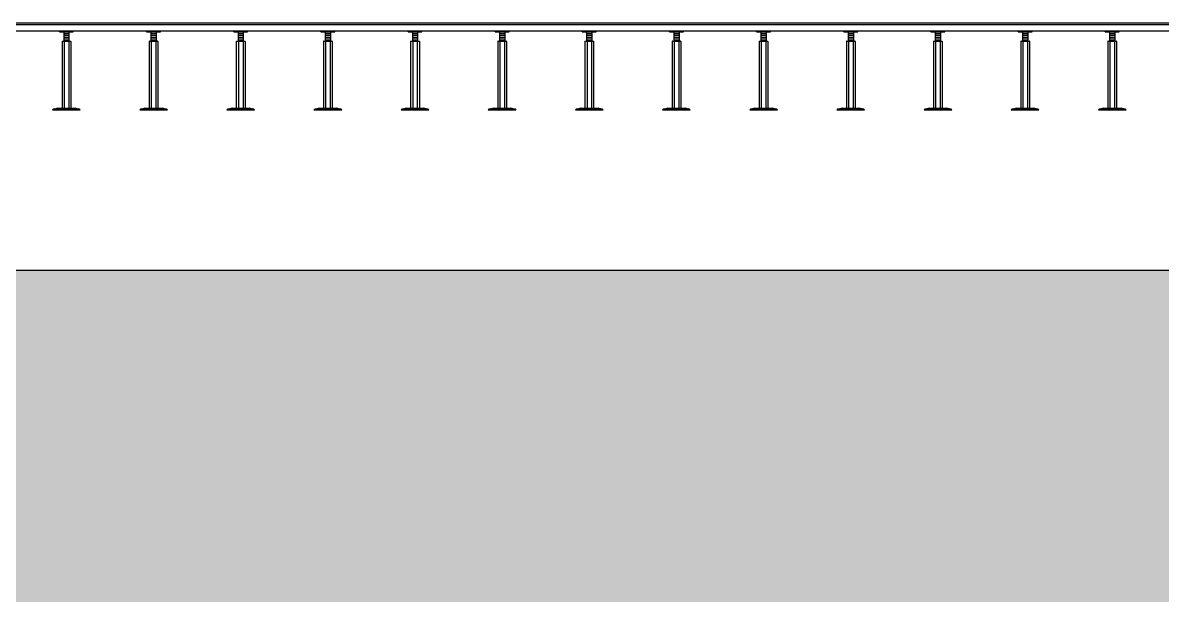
# Model space of a CAD drawing. Header units: millimetres. Extents: x 19868 to 801382, y -4805 to 85279.
# Drawn here: x 127941 to 131210, y 33288 to 34929 of the extents above; entities that cross this region are included whole.
import ezdxf

# ---------------------------------------------------------------- set-up
doc = ezdxf.new("R2010")
doc.units = ezdxf.units.MM
doc.header["$LTSCALE"] = 250
for name, color, linetype in [('A-ELE-4', 4, 'Continuous'), ('A-ELE-8', 8, 'Continuous'), ('A-버림CONC', 4, 'Continuous'), ('GES', 7, 'Continuous'), ('악세스 350', 7, 'Continuous'), ('지반', 254, 'Continuous')]:
    doc.layers.add(name, color=color, linetype=linetype)

# ---------------------------------------------------------------- blocks, each defined once
blk = doc.blocks.new('*U159')
at = {"layer": 'A-ELE-4'}
blk.add_line((-11, 0), (12389, 0), dxfattribs=at)
at = {"layer": 'A-ELE-8'}
for p, q in [((-11, -5), (12389, -5)), ((-11, -23), (12389, -23))]:
    blk.add_line(p, q, dxfattribs=at)
blk = doc.blocks.new('*U160')
at = {"layer": 'GES', "color": 8}
for p, q in [((5828, 224.5, 0), (5828, 227, 0)), ((5828, 227, 0), (5867.9, 227, 0)), ((5828, 224.5, 0), (5867.9, 224.5, 0)), ((5835.5, 196.4, 0), (5835.5, 5.6, 0)), ((5836.4, 197.2, 0), (5840.5, 197.2, 0)), ((5840.4, 224.5, 0), (5840.4, 214.7, 0)), ((5840.4, 221.1, 0), (5840.4, 197.2, 0)), ((5840.4, 219.1, 0), (5855.5, 219.1, 0)), ((5840.4, 219.1, 0), (5855.5, 219.1, 0)), ((5840.4, 214.1, 0), (5855.5, 214.1, 0)), ((5840.4, 214.1, 0), (5855.5, 214.1, 0)), ((5840.4, 209.1, 0), (5855.5, 209.1, 0)), ((5840.4, 209.1, 0), (5855.5, 209.1, 0)), ((5840.4, 204.1, 0), (5855.5, 204.1, 0)), ((5840.4, 204.1, 0), (5855.5, 204.1, 0)), ((5840.4, 199.1, 0), (5855.5, 199.1, 0)), ((5840.4, 199.1, 0), (5855.5, 199.1, 0)), ((5840.5, 197.2, 0), (5855.5, 197.2, 0)), ((5841.4, 196.4, 0), (5841.4, 5.6, 0)), ((5842.2, 197.2, 0), (5853.9, 197.2, 0)), ((5854.7, 196.4, 0), (5854.7, 5.6, 0)), ((5855.5, 224.5, 0), (5855.5, 214.7, 0)), ((5855.5, 221.1, 0), (5855.5, 197.2, 0)), ((5855.5, 197.2, 0), (5859.7, 197.2, 0)), ((5860.5, 196.4, 0), (5860.5, 5.6, 0)), ((5867.9, 224.5, 0), (5867.9, 227, 0)), ((6078, 224.5, 0), (6078, 227, 0)), ((6078, 227, 0), (6117.9, 227, 0)), ((6078, 224.5, 0), (6117.9, 224.5, 0)), ((6085.5, 196.4, 0), (6085.5, 5.6, 0)), ((6086.4, 197.2, 0), (6090.5, 197.2, 0)), ((6090.4, 224.5, 0), (6090.4, 214.7, 0)), ((6090.4, 221.1, 0), (6090.4, 197.2, 0)), ((6090.4, 219.1, 0), (6105.5, 219.1, 0)), ((6090.4, 219.1, 0), (6105.5, 219.1, 0)), ((6090.4, 214.1, 0), (6105.5, 214.1, 0)), ((6090.4, 214.1, 0), (6105.5, 214.1, 0)), ((6090.4, 209.1, 0), (6105.5, 209.1, 0)), ((6090.4, 209.1, 0), (6105.5, 209.1, 0)), ((6090.4, 204.1, 0), (6105.5, 204.1, 0)), ((6090.4, 204.1, 0), (6105.5, 204.1, 0)), ((6090.4, 199.1, 0), (6105.5, 199.1, 0)), ((6090.4, 199.1, 0), (6105.5, 199.1, 0)), ((6090.5, 197.2, 0), (6105.5, 197.2, 0)), ((6091.4, 196.4, 0), (6091.4, 5.6, 0)), ((6092.2, 197.2, 0), (6103.9, 197.2, 0)), ((6104.7, 196.4, 0), (6104.7, 5.6, 0)), ((6105.5, 224.5, 0), (6105.5, 214.7, 0)), ((6105.5, 221.1, 0), (6105.5, 197.2, 0)), ((6105.5, 197.2, 0), (6109.7, 197.2, 0)), ((6110.5, 196.4, 0), (6110.5, 5.6, 0)), ((6117.9, 224.5, 0), (6117.9, 227, 0)), ((6328, 224.5, 0), (6328, 227, 0)), ((6328, 227, 0), (6367.9, 227, 0)), ((6328, 224.5, 0), (6367.9, 224.5, 0)), ((6335.5, 196.4, 0), (6335.5, 5.6, 0)), ((6336.4, 197.2, 0), (6340.5, 197.2, 0)), ((6340.4, 224.5, 0), (6340.4, 214.7, 0)), ((6340.4, 221.1, 0), (6340.4, 197.2, 0)), ((6340.4, 219.1, 0), (6355.5, 219.1, 0)), ((6340.4, 219.1, 0), (6355.5, 219.1, 0)), ((6340.4, 214.1, 0), (6355.5, 214.1, 0)), ((6340.4, 214.1, 0), (6355.5, 214.1, 0)), ((6340.4, 209.1, 0), (6355.5, 209.1, 0)), ((6340.4, 209.1, 0), (6355.5, 209.1, 0)), ((6340.4, 204.1, 0), (6355.5, 204.1, 0)), ((6340.4, 204.1, 0), (6355.5, 204.1, 0)), ((6340.4, 199.1, 0), (6355.5, 199.1, 0)), ((6340.4, 199.1, 0), (6355.5, 199.1, 0)), ((6340.5, 197.2, 0), (6355.5, 197.2, 0)), ((6341.4, 196.4, 0), (6341.4, 5.6, 0)), ((6342.2, 197.2, 0), (6353.9, 197.2, 0)), ((6354.7, 196.4, 0), (6354.7, 5.6, 0)), ((6355.5, 224.5, 0), (6355.5, 214.7, 0)), ((6355.5, 221.1, 0), (6355.5, 197.2, 0)), ((6355.5, 197.2, 0), (6359.7, 197.2, 0)), ((6360.5, 196.4, 0), (6360.5, 5.6, 0)), ((6367.9, 224.5, 0), (6367.9, 227, 0)), ((6578, 224.5, 0), (6578, 227, 0)), ((6578, 227, 0), (6617.9, 227, 0)), ((6578, 224.5, 0), (6617.9, 224.5, 0)), ((6585.5, 196.4, 0), (6585.5, 5.6, 0)), ((6586.4, 197.2, 0), (6590.5, 197.2, 0)), ((6590.4, 224.5, 0), (6590.4, 214.7, 0)), ((6590.4, 221.1, 0), (6590.4, 197.2, 0)), ((6590.4, 219.1, 0), (6605.5, 219.1, 0)), ((6590.4, 219.1, 0), (6605.5, 219.1, 0)), ((6590.4, 214.1, 0), (6605.5, 214.1, 0)), ((6590.4, 214.1, 0), (6605.5, 214.1, 0)), ((6590.4, 209.1, 0), (6605.5, 209.1, 0)), ((6590.4, 209.1, 0), (6605.5, 209.1, 0)), ((6590.4, 204.1, 0), (6605.5, 204.1, 0)), ((6590.4, 204.1, 0), (6605.5, 204.1, 0)), ((6590.4, 199.1, 0), (6605.5, 199.1, 0)), ((6590.4, 199.1, 0), (6605.5, 199.1, 0)), ((6590.5, 197.2, 0), (6605.5, 197.2, 0)), ((6591.4, 196.4, 0), (6591.4, 5.6, 0)), ((6592.2, 197.2, 0), (6603.9, 197.2, 0)), ((6604.7, 196.4, 0), (6604.7, 5.6, 0)), ((6605.5, 224.5, 0), (6605.5, 214.7, 0)), ((6605.5, 221.1, 0), (6605.5, 197.2, 0)), ((6605.5, 197.2, 0), (6609.7, 197.2, 0)), ((6610.5, 196.4, 0), (6610.5, 5.6, 0)), ((6617.9, 224.5, 0), (6617.9, 227, 0)), ((6828, 224.5, 0), (6828, 227, 0)), ((6828, 227, 0), (6867.9, 227, 0)), ((6828, 224.5, 0), (6867.9, 224.5, 0)), ((6835.5, 196.4, 0), (6835.5, 5.6, 0)), ((6836.4, 197.2, 0), (6840.5, 197.2, 0)), ((6840.4, 224.5, 0), (6840.4, 214.7, 0)), ((6840.4, 221.1, 0), (6840.4, 197.2, 0)), ((6840.4, 219.1, 0), (6855.5, 219.1, 0)), ((6840.4, 219.1, 0), (6855.5, 219.1, 0)), ((6840.4, 214.1, 0), (6855.5, 214.1, 0)), ((6840.4, 214.1, 0), (6855.5, 214.1, 0)), ((6840.4, 209.1, 0), (6855.5, 209.1, 0)), ((6840.4, 209.1, 0), (6855.5, 209.1, 0)), ((6840.4, 204.1, 0), (6855.5, 204.1, 0)), ((6840.4, 204.1, 0), (6855.5, 204.1, 0)), ((6840.4, 199.1, 0), (6855.5, 199.1, 0)), ((6840.4, 199.1, 0), (6855.5, 199.1, 0)), ((6840.5, 197.2, 0), (6855.5, 197.2, 0)), ((6841.4, 196.4, 0), (6841.4, 5.6, 0)), ((6842.2, 197.2, 0), (6853.9, 197.2, 0)), ((6854.7, 196.4, 0), (6854.7, 5.6, 0)), ((6855.5, 224.5, 0), (6855.5, 214.7, 0)), ((6855.5, 221.1, 0), (6855.5, 197.2, 0)), ((6855.5, 197.2, 0), (6859.7, 197.2, 0)), ((6860.5, 196.4, 0), (6860.5, 5.6, 0)), ((6867.9, 224.5, 0), (6867.9, 227, 0)), ((7078, 224.5, 0), (7078, 227, 0)), ((7078, 227, 0), (7117.9, 227, 0)), ((7078, 224.5, 0), (7117.9, 224.5, 0)), ((7085.5, 196.4, 0), (7085.5, 5.6, 0)), ((7086.4, 197.2, 0), (7090.5, 197.2, 0)), ((7090.4, 224.5, 0), (7090.4, 214.7, 0)), ((7090.4, 221.1, 0), (7090.4, 197.2, 0)), ((7090.4, 219.1, 0), (7105.5, 219.1, 0)), ((7090.4, 219.1, 0), (7105.5, 219.1, 0)), ((7090.4, 214.1, 0), (7105.5, 214.1, 0)), ((7090.4, 214.1, 0), (7105.5, 214.1, 0)), ((7090.4, 209.1, 0), (7105.5, 209.1, 0)), ((7090.4, 209.1, 0), (7105.5, 209.1, 0)), ((7090.4, 204.1, 0), (7105.5, 204.1, 0)), ((7090.4, 204.1, 0), (7105.5, 204.1, 0)), ((7090.4, 199.1, 0), (7105.5, 199.1, 0)), ((7090.4, 199.1, 0), (7105.5, 199.1, 0)), ((7090.5, 197.2, 0), (7105.5, 197.2, 0)), ((7091.4, 196.4, 0), (7091.4, 5.6, 0)), ((7092.2, 197.2, 0), (7103.9, 197.2, 0)), ((7104.7, 196.4, 0), (7104.7, 5.6, 0)), ((7105.5, 224.5, 0), (7105.5, 214.7, 0)), ((7105.5, 221.1, 0), (7105.5, 197.2, 0)), ((7105.5, 197.2, 0), (7109.7, 197.2, 0)), ((7110.5, 196.4, 0), (7110.5, 5.6, 0)), ((7117.9, 224.5, 0), (7117.9, 227, 0)), ((7328, 224.5, 0), (7328, 227, 0)), ((7328, 227, 0), (7367.9, 227, 0)), ((7328, 224.5, 0), (7367.9, 224.5, 0)), ((7335.5, 196.4, 0), (7335.5, 5.6, 0)), ((7336.4, 197.2, 0), (7340.5, 197.2, 0)), ((7340.4, 224.5, 0), (7340.4, 214.7, 0)), ((7340.4, 221.1, 0), (7340.4, 197.2, 0)), ((7340.4, 219.1, 0), (7355.5, 219.1, 0)), ((7340.4, 219.1, 0), (7355.5, 219.1, 0)), ((7340.4, 214.1, 0), (7355.5, 214.1, 0)), ((7340.4, 214.1, 0), (7355.5, 214.1, 0)), ((7340.4, 209.1, 0), (7355.5, 209.1, 0)), ((7340.4, 209.1, 0), (7355.5, 209.1, 0)), ((7340.4, 204.1, 0), (7355.5, 204.1, 0)), ((7340.4, 204.1, 0), (7355.5, 204.1, 0)), ((7340.4, 199.1, 0), (7355.5, 199.1, 0)), ((7340.4, 199.1, 0), (7355.5, 199.1, 0)), ((7340.5, 197.2, 0), (7355.5, 197.2, 0)), ((7341.4, 196.4, 0), (7341.4, 5.6, 0)), ((7342.2, 197.2, 0), (7353.9, 197.2, 0)), ((7354.7, 196.4, 0), (7354.7, 5.6, 0)), ((7355.5, 224.5, 0), (7355.5, 214.7, 0)), ((7355.5, 221.1, 0), (7355.5, 197.2, 0)), ((7355.5, 197.2, 0), (7359.7, 197.2, 0)), ((7360.5, 196.4, 0), (7360.5, 5.6, 0)), ((7367.9, 224.5, 0), (7367.9, 227, 0)), ((7578, 224.5, 0), (7578, 227, 0)), ((7578, 227, 0), (7617.9, 227, 0)), ((7578, 224.5, 0), (7617.9, 224.5, 0)), ((7585.5, 196.4, 0), (7585.5, 5.6, 0)), ((7586.4, 197.2, 0), (7590.5, 197.2, 0)), ((7590.4, 224.5, 0), (7590.4, 214.7, 0)), ((7590.4, 221.1, 0), (7590.4, 197.2, 0)), ((7590.4, 219.1, 0), (7605.5, 219.1, 0)), ((7590.4, 219.1, 0), (7605.5, 219.1, 0)), ((7590.4, 214.1, 0), (7605.5, 214.1, 0)), ((7590.4, 214.1, 0), (7605.5, 214.1, 0)), ((7590.4, 209.1, 0), (7605.5, 209.1, 0)), ((7590.4, 209.1, 0), (7605.5, 209.1, 0)), ((7590.4, 204.1, 0), (7605.5, 204.1, 0)), ((7590.4, 204.1, 0), (7605.5, 204.1, 0)), ((7590.4, 199.1, 0), (7605.5, 199.1, 0)), ((7590.4, 199.1, 0), (7605.5, 199.1, 0)), ((7590.5, 197.2, 0), (7605.5, 197.2, 0)), ((7591.4, 196.4, 0), (7591.4, 5.6, 0)), ((7592.2, 197.2, 0), (7603.9, 197.2, 0)), ((7604.7, 196.4, 0), (7604.7, 5.6, 0)), ((7605.5, 224.5, 0), (7605.5, 214.7, 0)), ((7605.5, 221.1, 0), (7605.5, 197.2, 0)), ((7605.5, 197.2, 0), (7609.7, 197.2, 0)), ((7610.5, 196.4, 0), (7610.5, 5.6, 0)), ((7617.9, 224.5, 0), (7617.9, 227, 0)), ((7828, 224.5, 0), (7828, 227, 0)), ((7828, 227, 0), (7867.9, 227, 0)), ((7828, 224.5, 0), (7867.9, 224.5, 0)), ((7835.5, 196.4, 0), (7835.5, 5.6, 0)), ((7836.4, 197.2, 0), (7840.5, 197.2, 0)), ((7840.4, 224.5, 0), (7840.4, 214.7, 0)), ((7840.4, 221.1, 0), (7840.4, 197.2, 0)), ((7840.4, 219.1, 0), (7855.5, 219.1, 0)), ((7840.4, 219.1, 0), (7855.5, 219.1, 0)), ((7840.4, 214.1, 0), (7855.5, 214.1, 0)), ((7840.4, 214.1, 0), (7855.5, 214.1, 0)), ((7840.4, 209.1, 0), (7855.5, 209.1, 0)), ((7840.4, 209.1, 0), (7855.5, 209.1, 0)), ((7840.4, 204.1, 0), (7855.5, 204.1, 0)), ((7840.4, 204.1, 0), (7855.5, 204.1, 0)), ((7840.4, 199.1, 0), (7855.5, 199.1, 0)), ((7840.4, 199.1, 0), (7855.5, 199.1, 0)), ((7840.5, 197.2, 0), (7855.5, 197.2, 0)), ((7841.4, 196.4, 0), (7841.4, 5.6, 0)), ((7842.2, 197.2, 0), (7853.9, 197.2, 0)), ((7854.7, 196.4, 0), (7854.7, 5.6, 0)), ((7855.5, 224.5, 0), (7855.5, 214.7, 0)), ((7855.5, 221.1, 0), (7855.5, 197.2, 0)), ((7855.5, 197.2, 0), (7859.7, 197.2, 0)), ((7860.5, 196.4, 0), (7860.5, 5.6, 0)), ((7867.9, 224.5, 0), (7867.9, 227, 0)), ((8078, 224.5, 0), (8078, 227, 0)), ((8078, 227, 0), (8117.9, 227, 0)), ((8078, 224.5, 0), (8117.9, 224.5, 0)), ((8085.5, 196.4, 0), (8085.5, 5.6, 0)), ((8086.4, 197.2, 0), (8090.5, 197.2, 0)), ((8090.4, 224.5, 0), (8090.4, 214.7, 0)), ((8090.4, 221.1, 0), (8090.4, 197.2, 0)), ((8090.4, 219.1, 0), (8105.5, 219.1, 0)), ((8090.4, 219.1, 0), (8105.5, 219.1, 0)), ((8090.4, 214.1, 0), (8105.5, 214.1, 0)), ((8090.4, 214.1, 0), (8105.5, 214.1, 0)), ((8090.4, 209.1, 0), (8105.5, 209.1, 0)), ((8090.4, 209.1, 0), (8105.5, 209.1, 0)), ((8090.4, 204.1, 0), (8105.5, 204.1, 0)), ((8090.4, 204.1, 0), (8105.5, 204.1, 0)), ((8090.4, 199.1, 0), (8105.5, 199.1, 0)), ((8090.4, 199.1, 0), (8105.5, 199.1, 0)), ((8090.5, 197.2, 0), (8105.5, 197.2, 0)), ((8091.4, 196.4, 0), (8091.4, 5.6, 0)), ((8092.2, 197.2, 0), (8103.9, 197.2, 0)), ((8104.7, 196.4, 0), (8104.7, 5.6, 0)), ((8105.5, 224.5, 0), (8105.5, 214.7, 0)), ((8105.5, 221.1, 0), (8105.5, 197.2, 0)), ((8105.5, 197.2, 0), (8109.7, 197.2, 0)), ((8110.5, 196.4, 0), (8110.5, 5.6, 0)), ((8117.9, 224.5, 0), (8117.9, 227, 0)), ((8328, 224.5, 0), (8328, 227, 0)), ((8328, 227, 0), (8367.9, 227, 0)), ((8328, 224.5, 0), (8367.9, 224.5, 0)), ((8335.5, 196.4, 0), (8335.5, 5.6, 0)), ((8336.4, 197.2, 0), (8340.5, 197.2, 0)), ((8340.4, 224.5, 0), (8340.4, 214.7, 0)), ((8340.4, 221.1, 0), (8340.4, 197.2, 0)), ((8340.4, 219.1, 0), (8355.5, 219.1, 0)), ((8340.4, 219.1, 0), (8355.5, 219.1, 0)), ((8340.4, 214.1, 0), (8355.5, 214.1, 0)), ((8340.4, 214.1, 0), (8355.5, 214.1, 0)), ((8340.4, 209.1, 0), (8355.5, 209.1, 0)), ((8340.4, 209.1, 0), (8355.5, 209.1, 0)), ((8340.4, 204.1, 0), (8355.5, 204.1, 0)), ((8340.4, 204.1, 0), (8355.5, 204.1, 0)), ((8340.4, 199.1, 0), (8355.5, 199.1, 0)), ((8340.4, 199.1, 0), (8355.5, 199.1, 0)), ((8340.5, 197.2, 0), (8355.5, 197.2, 0)), ((8341.4, 196.4, 0), (8341.4, 5.6, 0)), ((8342.2, 197.2, 0), (8353.9, 197.2, 0)), ((8354.7, 196.4, 0), (8354.7, 5.6, 0)), ((8355.5, 224.5, 0), (8355.5, 214.7, 0)), ((8355.5, 221.1, 0), (8355.5, 197.2, 0)), ((8355.5, 197.2, 0), (8359.7, 197.2, 0)), ((8360.5, 196.4, 0), (8360.5, 5.6, 0)), ((8367.9, 224.5, 0), (8367.9, 227, 0)), ((8578, 224.5, 0), (8578, 227, 0)), ((8578, 227, 0), (8617.9, 227, 0)), ((8578, 224.5, 0), (8617.9, 224.5, 0)), ((8585.5, 196.4, 0), (8585.5, 5.6, 0)), ((8586.4, 197.2, 0), (8590.5, 197.2, 0)), ((8590.4, 224.5, 0), (8590.4, 214.7, 0)), ((8590.4, 221.1, 0), (8590.4, 197.2, 0)), ((8590.4, 219.1, 0), (8605.5, 219.1, 0)), ((8590.4, 219.1, 0), (8605.5, 219.1, 0)), ((8590.4, 214.1, 0), (8605.5, 214.1, 0)), ((8590.4, 214.1, 0), (8605.5, 214.1, 0)), ((8590.4, 209.1, 0), (8605.5, 209.1, 0)), ((8590.4, 209.1, 0), (8605.5, 209.1, 0)), ((8590.4, 204.1, 0), (8605.5, 204.1, 0)), ((8590.4, 204.1, 0), (8605.5, 204.1, 0)), ((8590.4, 199.1, 0), (8605.5, 199.1, 0)), ((8590.4, 199.1, 0), (8605.5, 199.1, 0)), ((8590.5, 197.2, 0), (8605.5, 197.2, 0)), ((8591.4, 196.4, 0), (8591.4, 5.6, 0)), ((8592.2, 197.2, 0), (8603.9, 197.2, 0)), ((8604.7, 196.4, 0), (8604.7, 5.6, 0)), ((8605.5, 224.5, 0), (8605.5, 214.7, 0)), ((8605.5, 221.1, 0), (8605.5, 197.2, 0)), ((8605.5, 197.2, 0), (8609.7, 197.2, 0)), ((8610.5, 196.4, 0), (8610.5, 5.6, 0)), ((8617.9, 224.5, 0), (8617.9, 227, 0)), ((8828, 224.5, 0), (8828, 227, 0)), ((8828, 227, 0), (8867.9, 227, 0)), ((8828, 224.5, 0), (8867.9, 224.5, 0)), ((8835.5, 196.4, 0), (8835.5, 5.6, 0)), ((8836.4, 197.2, 0), (8840.5, 197.2, 0)), ((8840.4, 224.5, 0), (8840.4, 214.7, 0)), ((8840.4, 221.1, 0), (8840.4, 197.2, 0)), ((8840.4, 219.1, 0), (8855.5, 219.1, 0)), ((8840.4, 219.1, 0), (8855.5, 219.1, 0)), ((8840.4, 214.1, 0), (8855.5, 214.1, 0)), ((8840.4, 214.1, 0), (8855.5, 214.1, 0)), ((8840.4, 209.1, 0), (8855.5, 209.1, 0)), ((8840.4, 209.1, 0), (8855.5, 209.1, 0)), ((8840.4, 204.1, 0), (8855.5, 204.1, 0)), ((8840.4, 204.1, 0), (8855.5, 204.1, 0)), ((8840.4, 199.1, 0), (8855.5, 199.1, 0)), ((8840.4, 199.1, 0), (8855.5, 199.1, 0)), ((8840.5, 197.2, 0), (8855.5, 197.2, 0)), ((8841.4, 196.4, 0), (8841.4, 5.6, 0)), ((8842.2, 197.2, 0), (8853.9, 197.2, 0)), ((8854.7, 196.4, 0), (8854.7, 5.6, 0)), ((8855.5, 224.5, 0), (8855.5, 214.7, 0)), ((8855.5, 221.1, 0), (8855.5, 197.2, 0)), ((8855.5, 197.2, 0), (8859.7, 197.2, 0)), ((8860.5, 196.4, 0), (8860.5, 5.6, 0)), ((8867.9, 224.5, 0), (8867.9, 227, 0)), ((5808.3, 0), (5887.7, 0, 0)), ((5814.7, 2.9), (5881.4, 2.9)), ((5823.2, 5.2), (5873.3, 5.2)), ((5836.4, 4.7, 0), (5840.5, 4.7, 0)), ((5839.7, 4.7, 0), (5839.7, 5.2)), ((5840.5, 4.7, 0), (5855.5, 4.7, 0)), ((5842.2, 4.7, 0), (5853.9, 4.7, 0)), ((5855.5, 4.7, 0), (5859.7, 4.7, 0)), ((5856.4, 4.7, 0), (5856.4, 5.2)), ((6058.3, 0), (6137.7, 0, 0)), ((6064.7, 2.9), (6131.4, 2.9)), ((6073.2, 5.2), (6123.3, 5.2)), ((6086.4, 4.7, 0), (6090.5, 4.7, 0)), ((6089.7, 4.7, 0), (6089.7, 5.2)), ((6090.5, 4.7, 0), (6105.5, 4.7, 0)), ((6092.2, 4.7, 0), (6103.9, 4.7, 0)), ((6105.5, 4.7, 0), (6109.7, 4.7, 0)), ((6106.4, 4.7, 0), (6106.4, 5.2)), ((6308.3, 0), (6387.7, 0, 0)), ((6314.7, 2.9), (6381.4, 2.9)), ((6323.2, 5.2), (6373.3, 5.2)), ((6336.4, 4.7, 0), (6340.5, 4.7, 0)), ((6339.7, 4.7, 0), (6339.7, 5.2)), ((6340.5, 4.7, 0), (6355.5, 4.7, 0)), ((6342.2, 4.7, 0), (6353.9, 4.7, 0)), ((6355.5, 4.7, 0), (6359.7, 4.7, 0)), ((6356.4, 4.7, 0), (6356.4, 5.2)), ((6558.3, 0), (6637.7, 0, 0)), ((6564.7, 2.9), (6631.4, 2.9)), ((6573.2, 5.2), (6623.3, 5.2)), ((6586.4, 4.7, 0), (6590.5, 4.7, 0)), ((6589.7, 4.7, 0), (6589.7, 5.2)), ((6590.5, 4.7, 0), (6605.5, 4.7, 0)), ((6592.2, 4.7, 0), (6603.9, 4.7, 0)), ((6605.5, 4.7, 0), (6609.7, 4.7, 0)), ((6606.4, 4.7, 0), (6606.4, 5.2)), ((6808.3, 0), (6887.7, 0, 0)), ((6814.7, 2.9), (6881.4, 2.9)), ((6823.2, 5.2), (6873.3, 5.2)), ((6836.4, 4.7, 0), (6840.5, 4.7, 0)), ((6839.7, 4.7, 0), (6839.7, 5.2)), ((6840.5, 4.7, 0), (6855.5, 4.7, 0)), ((6842.2, 4.7, 0), (6853.9, 4.7, 0)), ((6855.5, 4.7, 0), (6859.7, 4.7, 0)), ((6856.4, 4.7, 0), (6856.4, 5.2)), ((7058.3, 0), (7137.7, 0, 0)), ((7064.7, 2.9), (7131.4, 2.9)), ((7073.2, 5.2), (7123.3, 5.2)), ((7086.4, 4.7, 0), (7090.5, 4.7, 0)), ((7089.7, 4.7, 0), (7089.7, 5.2)), ((7090.5, 4.7, 0), (7105.5, 4.7, 0)), ((7092.2, 4.7, 0), (7103.9, 4.7, 0)), ((7105.5, 4.7, 0), (7109.7, 4.7, 0)), ((7106.4, 4.7, 0), (7106.4, 5.2)), ((7308.3, 0), (7387.7, 0, 0)), ((7314.7, 2.9), (7381.4, 2.9)), ((7323.2, 5.2), (7373.3, 5.2)), ((7336.4, 4.7, 0), (7340.5, 4.7, 0)), ((7339.7, 4.7, 0), (7339.7, 5.2)), ((7340.5, 4.7, 0), (7355.5, 4.7, 0)), ((7342.2, 4.7, 0), (7353.9, 4.7, 0)), ((7355.5, 4.7, 0), (7359.7, 4.7, 0)), ((7356.4, 4.7, 0), (7356.4, 5.2)), ((7558.3, 0), (7637.7, 0, 0)), ((7564.7, 2.9), (7631.4, 2.9)), ((7573.2, 5.2), (7623.3, 5.2)), ((7586.4, 4.7, 0), (7590.5, 4.7, 0)), ((7589.7, 4.7, 0), (7589.7, 5.2)), ((7590.5, 4.7, 0), (7605.5, 4.7, 0)), ((7592.2, 4.7, 0), (7603.9, 4.7, 0)), ((7605.5, 4.7, 0), (7609.7, 4.7, 0)), ((7606.4, 4.7, 0), (7606.4, 5.2)), ((7808.3, 0), (7887.7, 0, 0)), ((7814.7, 2.9), (7881.4, 2.9)), ((7823.2, 5.2), (7873.3, 5.2)), ((7836.4, 4.7, 0), (7840.5, 4.7, 0)), ((7839.7, 4.7, 0), (7839.7, 5.2)), ((7840.5, 4.7, 0), (7855.5, 4.7, 0)), ((7842.2, 4.7, 0), (7853.9, 4.7, 0)), ((7855.5, 4.7, 0), (7859.7, 4.7, 0)), ((7856.4, 4.7, 0), (7856.4, 5.2)), ((8058.3, 0), (8137.7, 0, 0)), ((8064.7, 2.9), (8131.4, 2.9)), ((8073.2, 5.2), (8123.3, 5.2)), ((8086.4, 4.7, 0), (8090.5, 4.7, 0)), ((8089.7, 4.7, 0), (8089.7, 5.2)), ((8090.5, 4.7, 0), (8105.5, 4.7, 0)), ((8092.2, 4.7, 0), (8103.9, 4.7, 0)), ((8105.5, 4.7, 0), (8109.7, 4.7, 0)), ((8106.4, 4.7, 0), (8106.4, 5.2)), ((8308.3, 0), (8387.7, 0, 0)), ((8314.7, 2.9), (8381.4, 2.9)), ((8323.2, 5.2), (8373.3, 5.2)), ((8336.4, 4.7, 0), (8340.5, 4.7, 0)), ((8339.7, 4.7, 0), (8339.7, 5.2)), ((8340.5, 4.7, 0), (8355.5, 4.7, 0)), ((8342.2, 4.7, 0), (8353.9, 4.7, 0)), ((8355.5, 4.7, 0), (8359.7, 4.7, 0)), ((8356.4, 4.7, 0), (8356.4, 5.2)), ((8558.3, 0), (8637.7, 0, 0)), ((8564.7, 2.9), (8631.4, 2.9)), ((8573.2, 5.2), (8623.3, 5.2)), ((8586.4, 4.7, 0), (8590.5, 4.7, 0)), ((8589.7, 4.7, 0), (8589.7, 5.2)), ((8590.5, 4.7, 0), (8605.5, 4.7, 0)), ((8592.2, 4.7, 0), (8603.9, 4.7, 0)), ((8605.5, 4.7, 0), (8609.7, 4.7, 0)), ((8606.4, 4.7, 0), (8606.4, 5.2)), ((8808.3, 0), (8887.7, 0, 0)), ((8814.7, 2.9), (8881.4, 2.9)), ((8823.2, 5.2), (8873.3, 5.2)), ((8836.4, 4.7, 0), (8840.5, 4.7, 0)), ((8839.7, 4.7, 0), (8839.7, 5.2)), ((8840.5, 4.7, 0), (8855.5, 4.7, 0)), ((8842.2, 4.7, 0), (8853.9, 4.7, 0)), ((8855.5, 4.7, 0), (8859.7, 4.7, 0)), ((8856.4, 4.7, 0), (8856.4, 5.2))]:
    blk.add_line(p, q, dxfattribs=at)
for centre, radius, start, end in [((5836.4, 196.4, 0), 0.833, 90, 180), ((5840.5, 196.4, 0), 0.833, 0, 90), ((5842.2, 196.4, 0), 0.833, 90, 180), ((5853.9, 196.4, 0), 0.833, 0, 90), ((5855.5, 196.4, 0), 0.833, 90, 180), ((5859.7, 196.4, 0), 0.833, 0, 90), ((6086.4, 196.4, 0), 0.833, 90, 180), ((6090.5, 196.4, 0), 0.833, 0, 90), ((6092.2, 196.4, 0), 0.833, 90, 180), ((6103.9, 196.4, 0), 0.833, 0, 90), ((6105.5, 196.4, 0), 0.833, 90, 180), ((6109.7, 196.4, 0), 0.833, 0, 90), ((6336.4, 196.4, 0), 0.833, 90, 180), ((6340.5, 196.4, 0), 0.833, 0, 90), ((6342.2, 196.4, 0), 0.833, 90, 180), ((6353.9, 196.4, 0), 0.833, 0, 90), ((6355.5, 196.4, 0), 0.833, 90, 180), ((6359.7, 196.4, 0), 0.833, 0, 90), ((6586.4, 196.4, 0), 0.833, 90, 180), ((6590.5, 196.4, 0), 0.833, 0, 90), ((6592.2, 196.4, 0), 0.833, 90, 180), ((6603.9, 196.4, 0), 0.833, 0, 90), ((6605.5, 196.4, 0), 0.833, 90, 180), ((6609.7, 196.4, 0), 0.833, 0, 90), ((6836.4, 196.4, 0), 0.833, 90, 180), ((6840.5, 196.4, 0), 0.833, 0, 90), ((6842.2, 196.4, 0), 0.833, 90, 180), ((6853.9, 196.4, 0), 0.833, 0, 90), ((6855.5, 196.4, 0), 0.833, 90, 180), ((6859.7, 196.4, 0), 0.833, 0, 90), ((7086.4, 196.4, 0), 0.833, 90, 180), ((7090.5, 196.4, 0), 0.833, 0, 90), ((7092.2, 196.4, 0), 0.833, 90, 180), ((7103.9, 196.4, 0), 0.833, 0, 90), ((7105.5, 196.4, 0), 0.833, 90, 180), ((7109.7, 196.4, 0), 0.833, 0, 90), ((7336.4, 196.4, 0), 0.833, 90, 180), ((7340.5, 196.4, 0), 0.833, 0, 90), ((7342.2, 196.4, 0), 0.833, 90, 180), ((7353.9, 196.4, 0), 0.833, 0, 90), ((7355.5, 196.4, 0), 0.833, 90, 180), ((7359.7, 196.4, 0), 0.833, 0, 90), ((7586.4, 196.4, 0), 0.833, 90, 180), ((7590.5, 196.4, 0), 0.833, 0, 90), ((7592.2, 196.4, 0), 0.833, 90, 180), ((7603.9, 196.4, 0), 0.833, 0, 90), ((7605.5, 196.4, 0), 0.833, 90, 180), ((7609.7, 196.4, 0), 0.833, 0, 90), ((7836.4, 196.4, 0), 0.833, 90, 180), ((7840.5, 196.4, 0), 0.833, 0, 90), ((7842.2, 196.4, 0), 0.833, 90, 180), ((7853.9, 196.4, 0), 0.833, 0, 90), ((7855.5, 196.4, 0), 0.833, 90, 180), ((7859.7, 196.4, 0), 0.833, 0, 90), ((8086.4, 196.4, 0), 0.833, 90, 180), ((8090.5, 196.4, 0), 0.833, 0, 90), ((8092.2, 196.4, 0), 0.833, 90, 180), ((8103.9, 196.4, 0), 0.833, 0, 90), ((8105.5, 196.4, 0), 0.833, 90, 180), ((8109.7, 196.4, 0), 0.833, 0, 90), ((8336.4, 196.4, 0), 0.833, 90, 180), ((8340.5, 196.4, 0), 0.833, 0, 90), ((8342.2, 196.4, 0), 0.833, 90, 180), ((8353.9, 196.4, 0), 0.833, 0, 90), ((8355.5, 196.4, 0), 0.833, 90, 180), ((8359.7, 196.4, 0), 0.833, 0, 90), ((8586.4, 196.4, 0), 0.833, 90, 180), ((8590.5, 196.4, 0), 0.833, 0, 90), ((8592.2, 196.4, 0), 0.833, 90, 180), ((8603.9, 196.4, 0), 0.833, 0, 90), ((8605.5, 196.4, 0), 0.833, 90, 180), ((8609.7, 196.4, 0), 0.833, 0, 90), ((8836.4, 196.4, 0), 0.833, 90, 180), ((8840.5, 196.4, 0), 0.833, 0, 90), ((8842.2, 196.4, 0), 0.833, 90, 180), ((8853.9, 196.4, 0), 0.833, 0, 90), ((8855.5, 196.4, 0), 0.833, 90, 180), ((8859.7, 196.4, 0), 0.833, 0, 90), ((5814.7, -5.4), 8.33, 90, 139.756), ((5823.2, -3.2), 8.33, 90, 132.9054), ((5836.4, 5.6, 0), 0.833, 180, 270), ((5840.5, 5.6, 0), 0.833, 270, 0), ((5842.2, 5.6, 0), 0.833, 180, 270), ((5853.9, 5.6, 0), 0.833, 270, 0), ((5855.5, 5.6, 0), 0.833, 180, 270), ((5859.7, 5.6, 0), 0.833, 270, 0), ((5873.3, -3.2), 8.33, 47.0946, 90), ((5881.4, -5.4), 8.33, 40.244, 90), ((6064.7, -5.4), 8.33, 90, 139.756), ((6073.2, -3.2), 8.33, 90, 132.9054), ((6086.4, 5.6, 0), 0.833, 180, 270), ((6090.5, 5.6, 0), 0.833, 270, 0), ((6092.2, 5.6, 0), 0.833, 180, 270), ((6103.9, 5.6, 0), 0.833, 270, 0), ((6105.5, 5.6, 0), 0.833, 180, 270), ((6109.7, 5.6, 0), 0.833, 270, 0), ((6123.3, -3.2), 8.33, 47.0946, 90), ((6131.4, -5.4), 8.33, 40.244, 90), ((6314.7, -5.4), 8.33, 90, 139.756), ((6323.2, -3.2), 8.33, 90, 132.9054), ((6336.4, 5.6, 0), 0.833, 180, 270), ((6340.5, 5.6, 0), 0.833, 270, 0), ((6342.2, 5.6, 0), 0.833, 180, 270), ((6353.9, 5.6, 0), 0.833, 270, 0), ((6355.5, 5.6, 0), 0.833, 180, 270), ((6359.7, 5.6, 0), 0.833, 270, 0), ((6373.3, -3.2), 8.33, 47.0946, 90), ((6381.4, -5.4), 8.33, 40.244, 90), ((6564.7, -5.4), 8.33, 90, 139.756), ((6573.2, -3.2), 8.33, 90, 132.9054), ((6586.4, 5.6, 0), 0.833, 180, 270), ((6590.5, 5.6, 0), 0.833, 270, 0), ((6592.2, 5.6, 0), 0.833, 180, 270), ((6603.9, 5.6, 0), 0.833, 270, 0), ((6605.5, 5.6, 0), 0.833, 180, 270), ((6609.7, 5.6, 0), 0.833, 270, 0), ((6623.3, -3.2), 8.33, 47.0946, 90), ((6631.4, -5.4), 8.33, 40.244, 90), ((6814.7, -5.4), 8.33, 90, 139.756), ((6823.2, -3.2), 8.33, 90, 132.9054), ((6836.4, 5.6, 0), 0.833, 180, 270), ((6840.5, 5.6, 0), 0.833, 270, 0), ((6842.2, 5.6, 0), 0.833, 180, 270), ((6853.9, 5.6, 0), 0.833, 270, 0), ((6855.5, 5.6, 0), 0.833, 180, 270), ((6859.7, 5.6, 0), 0.833, 270, 0), ((6873.3, -3.2), 8.33, 47.0946, 90), ((6881.4, -5.4), 8.33, 40.244, 90), ((7064.7, -5.4), 8.33, 90, 139.756), ((7073.2, -3.2), 8.33, 90, 132.9054), ((7086.4, 5.6, 0), 0.833, 180, 270), ((7090.5, 5.6, 0), 0.833, 270, 0), ((7092.2, 5.6, 0), 0.833, 180, 270), ((7103.9, 5.6, 0), 0.833, 270, 0), ((7105.5, 5.6, 0), 0.833, 180, 270), ((7109.7, 5.6, 0), 0.833, 270, 0), ((7123.3, -3.2), 8.33, 47.0946, 90), ((7131.4, -5.4), 8.33, 40.244, 90), ((7314.7, -5.4), 8.33, 90, 139.756), ((7323.2, -3.2), 8.33, 90, 132.9054), ((7336.4, 5.6, 0), 0.833, 180, 270), ((7340.5, 5.6, 0), 0.833, 270, 0), ((7342.2, 5.6, 0), 0.833, 180, 270), ((7353.9, 5.6, 0), 0.833, 270, 0), ((7355.5, 5.6, 0), 0.833, 180, 270), ((7359.7, 5.6, 0), 0.833, 270, 0), ((7373.3, -3.2), 8.33, 47.0946, 90), ((7381.4, -5.4), 8.33, 40.244, 90), ((7564.7, -5.4), 8.33, 90, 139.756), ((7573.2, -3.2), 8.33, 90, 132.9054), ((7586.4, 5.6, 0), 0.833, 180, 270), ((7590.5, 5.6, 0), 0.833, 270, 0), ((7592.2, 5.6, 0), 0.833, 180, 270), ((7603.9, 5.6, 0), 0.833, 270, 0), ((7605.5, 5.6, 0), 0.833, 180, 270), ((7609.7, 5.6, 0), 0.833, 270, 0), ((7623.3, -3.2), 8.33, 47.0946, 90), ((7631.4, -5.4), 8.33, 40.244, 90), ((7814.7, -5.4), 8.33, 90, 139.756), ((7823.2, -3.2), 8.33, 90, 132.9054), ((7836.4, 5.6, 0), 0.833, 180, 270), ((7840.5, 5.6, 0), 0.833, 270, 0), ((7842.2, 5.6, 0), 0.833, 180, 270), ((7853.9, 5.6, 0), 0.833, 270, 0), ((7855.5, 5.6, 0), 0.833, 180, 270), ((7859.7, 5.6, 0), 0.833, 270, 0), ((7873.3, -3.2), 8.33, 47.0946, 90), ((7881.4, -5.4), 8.33, 40.244, 90), ((8064.7, -5.4), 8.33, 90, 139.756), ((8073.2, -3.2), 8.33, 90, 132.9054), ((8086.4, 5.6, 0), 0.833, 180, 270), ((8090.5, 5.6, 0), 0.833, 270, 0), ((8092.2, 5.6, 0), 0.833, 180, 270), ((8103.9, 5.6, 0), 0.833, 270, 0), ((8105.5, 5.6, 0), 0.833, 180, 270), ((8109.7, 5.6, 0), 0.833, 270, 0), ((8123.3, -3.2), 8.33, 47.0946, 90), ((8131.4, -5.4), 8.33, 40.244, 90), ((8314.7, -5.4), 8.33, 90, 139.756), ((8323.2, -3.2), 8.33, 90, 132.9054), ((8336.4, 5.6, 0), 0.833, 180, 270), ((8340.5, 5.6, 0), 0.833, 270, 0), ((8342.2, 5.6, 0), 0.833, 180, 270), ((8353.9, 5.6, 0), 0.833, 270, 0), ((8355.5, 5.6, 0), 0.833, 180, 270), ((8359.7, 5.6, 0), 0.833, 270, 0), ((8373.3, -3.2), 8.33, 47.0946, 90), ((8381.4, -5.4), 8.33, 40.244, 90), ((8564.7, -5.4), 8.33, 90, 139.756), ((8573.2, -3.2), 8.33, 90, 132.9054), ((8586.4, 5.6, 0), 0.833, 180, 270), ((8590.5, 5.6, 0), 0.833, 270, 0), ((8592.2, 5.6, 0), 0.833, 180, 270), ((8603.9, 5.6, 0), 0.833, 270, 0), ((8605.5, 5.6, 0), 0.833, 180, 270), ((8609.7, 5.6, 0), 0.833, 270, 0), ((8623.3, -3.2), 8.33, 47.0946, 90), ((8631.4, -5.4), 8.33, 40.244, 90), ((8814.7, -5.4), 8.33, 90, 139.756), ((8823.2, -3.2), 8.33, 90, 132.9054), ((8836.4, 5.6, 0), 0.833, 180, 270), ((8840.5, 5.6, 0), 0.833, 270, 0), ((8842.2, 5.6, 0), 0.833, 180, 270), ((8853.9, 5.6, 0), 0.833, 270, 0), ((8855.5, 5.6, 0), 0.833, 180, 270), ((8859.7, 5.6, 0), 0.833, 270, 0), ((8873.3, -3.2), 8.33, 47.0946, 90), ((8881.4, -5.4), 8.33, 40.244, 90)]:
    blk.add_arc(centre, radius, start, end, dxfattribs=at)

msp = doc.modelspace()

# ---------------------------------------------------------------- hatches: boundary and pattern name
at = {"layer": '지반'}
h = msp.add_hatch(dxfattribs=at)
h.set_pattern_fill('EARTH', color=251, scale=70, angle=45)
h.paths.add_polyline_path([(35638.2, 34128.9), (27538.2, 33228.9), (19867.8, 33228.9), (19867.8, 23234.4), (170632.4, 23234.4), (170632.4, 34678.9), (161838.2, 34678.9), (161838.2, 34628.9), (161888.2, 34628.9), (161888.2, 34568.9), (161638.2, 34568.9), (161638.2, 34628.9), (161688.2, 34628.9), (161688.2, 34828.9), (159788.2, 34828.9), (159788.2, 34778.9), (159638.2, 34778.9), (159638.2, 33758.9), (159538.2, 33758.9), (159538.2, 31528.9), (160638.2, 31528.9), (160638.2, 30028.9), (160738.2, 30028.9), (160738.2, 29968.9), (145618.2, 29968.9), (145618.2, 30028.9), (145718.2, 30028.9), (145718.2, 30768.9), (142618.2, 30768.9), (142618.2, 30828.9), (142718.2, 30828.9), (142718.2, 31528.9), (143318.2, 31528.9), (143318.2, 33668.9), (141343.1, 33668.9), (141163.1, 33488.9), (139953.4, 33488.9), (139773.4, 33668.9), (137588.2, 33668.9), (137588.2, 33728.9), (137688.2, 33728.9), (137688.2, 34318.9), (135363.1, 34318.9), (135263.1, 34218.9), (124888.2, 34218.9), (124888.2, 32228.9), (125488.2, 32228.9), (125488.2, 31528.9), (125588.2, 31528.9), (125588.2, 31468.9), (123888.2, 31468.9), (123888.2, 31528.9), (123988.2, 31528.9), (123988.2, 31868.9), (118638.2, 31868.9), (118638.2, 31528.9), (118738.2, 31528.9), (118738.2, 31468.9), (117038.2, 31468.9), (117038.2, 31528.9), (117138.2, 31528.9), (117138.2, 32228.9), (117738.2, 32228.9), (117738.2, 34348.9), (115338.2, 34348.9), (115338.2, 33878.9), (115438.2, 33878.9), (115438.2, 33818.9), (114638.2, 33818.9), (114638.2, 33878.9), (114738.2, 33878.9), (114738.2, 34338.9), (88438.2, 34338.9), (88438.2, 31628.9), (89038.2, 31628.9), (89038.2, 30928.9), (89138.2, 30928.9), (89138.2, 30868.9), (87438.2, 30868.9), (87438.2, 30928.9), (87538.2, 30928.9), (87538.2, 31268.9), (82938.2, 31268.9), (82938.2, 30928.9), (83038.2, 30928.9), (83038.2, 30868.9), (81338.2, 30868.9), (81338.2, 30928.9), (81438.2, 30928.9), (81438.2, 31268.9), (75338.2, 31268.9), (75338.2, 30928.9), (75438.2, 30928.9), (75438.2, 30868.9), (73738.2, 30868.9), (73738.2, 30928.9), (73838.2, 30928.9), (73838.2, 31628.9), (74438.2, 31628.9), (74438.2, 33818.9), (56438.2, 33818.9), (56438.2, 31878.9), (57038.2, 31878.9), (57038.2, 30878.9), (57138.2, 30878.9), (57138.2, 30818.9), (52138.2, 30818.9), (52138.2, 30878.9), (52238.2, 30878.9), (52238.2, 31878.9), (52538.2, 31878.9), (52538.2, 33748.9), (45258.2, 33748.9), (45258.2, 33108.9), (45358.2, 33108.9), (45358.2, 33048.9), (43518.2, 33048.9), (43518.2, 33108.9), (43618.2, 33108.9), (43618.2, 33648.9), (41678.2, 33648.9), (41608.2, 33718.9), (40588.2, 33718.9), (40588.2, 33028.9), (40688.2, 33028.9), (40688.2, 32968.9), (38988.2, 32968.9), (38988.2, 33028.9), (39088.2, 33028.9), (39088.2, 33678.9), (38838.2, 33828.9), (38838.2, 34308.9), (38848.7, 34319.4), (37038.2, 34128.9)])

# ---------------------------------------------------------------- linework, layer by layer
at = {"layer": 'A-버림CONC'}
msp.add_line((135263.1, 34218.9), (124888.2, 34218.9), dxfattribs=at)

# ---------------------------------------------------------------- block references
at = {"layer": 'GES'}
msp.add_blockref('*U160', (122218.2, 34678.9), dxfattribs=at)
at = {"layer": '악세스 350'}
msp.add_blockref('*U159', (122249.2, 34928.9), dxfattribs=at)

doc.saveas('drawing.dxf')
